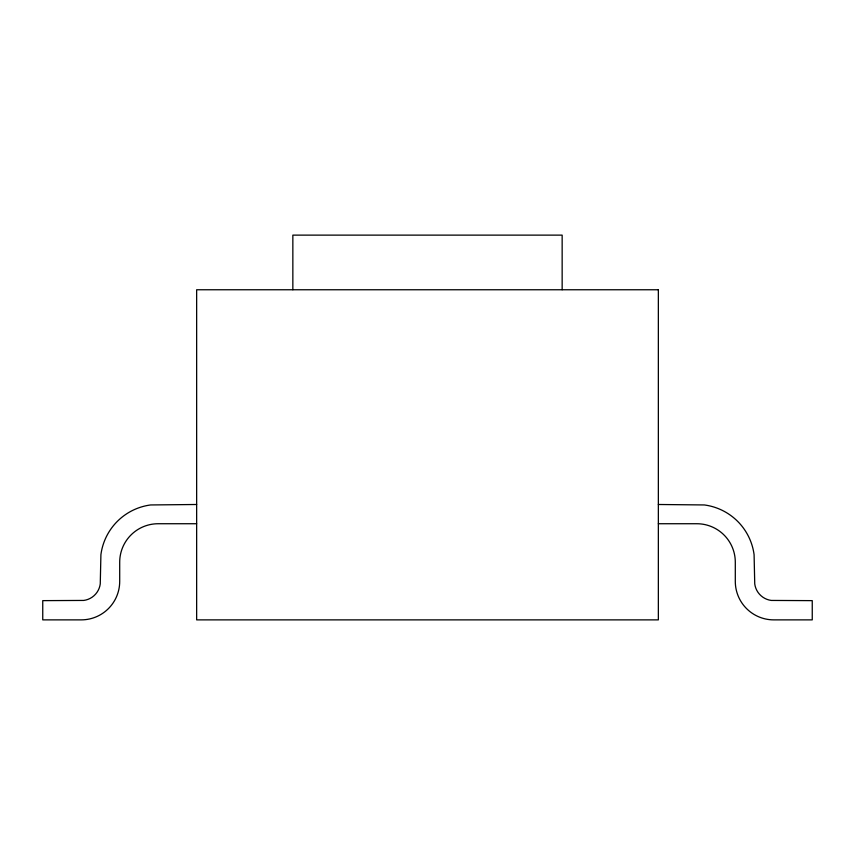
<?xml version="1.0" encoding="UTF-8"?>
<svg xmlns="http://www.w3.org/2000/svg" width="855" height="855" viewBox="0 0 855 855"><rect width="100%" height="100%" fill="white"/><g stroke="black" fill="none" stroke-linecap="round" stroke-linejoin="round"><path stroke-width="1.28" d="M196.65 504.493L150.64 504.952A57.755 57.755 0 0 0 100.911 554.671L100.259 583.901A19.195 19.195 0 0 1 83.726 600.434L42.75 600.638L42.75 619.875L81.225 619.875A38.475 38.475 0 0 0 119.7 581.4L119.7 562.205A38.475 38.475 0 0 1 158.175 523.73L196.65 523.73M658.35 504.493L704.36 504.952A57.755 57.755 0 0 1 754.089 554.671L754.741 583.901A19.195 19.195 0 0 0 771.274 600.434L812.25 600.638L812.25 619.875L773.775 619.875A38.475 38.475 0 0 1 735.3 581.4L735.3 562.205A38.475 38.475 0 0 0 696.825 523.73L658.35 523.73M562.152 289.76L562.152 235.125L292.848 235.125L292.848 289.76M658.35 289.76L196.65 289.76L196.65 619.875L658.35 619.875L658.35 289.76"/></g></svg>
